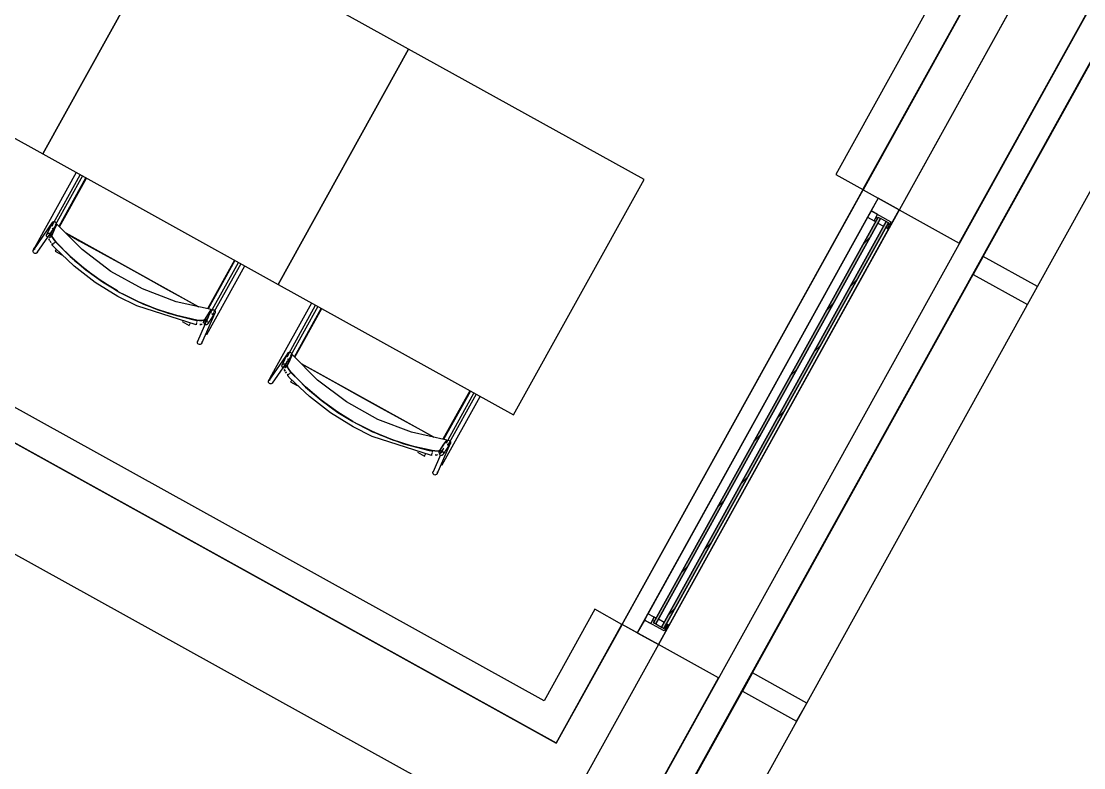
# Model space of a CAD drawing. Header units: metres. Extents: x 2.5 to 42.6, y 0.9 to 31.9.
# Drawn here: x 33.764 to 34.775, y 18.549 to 19.259 of the extents above; entities that cross this region are included whole.
import ezdxf

# ---------------------------------------------------------------- set-up
doc = ezdxf.new("R2010")
doc.units = ezdxf.units.M
for name, color, linetype in [('ARREDI', 9, 'Continuous'), ('INFISSI_VETRATE', 4, 'Continuous'), ('PARETI_STRUTTURE', 7, 'Continuous'), ('PILASTRI_SETTI', 8, 'Continuous')]:
    doc.layers.add(name, color=color, linetype=linetype)

msp = doc.modelspace()

# ---------------------------------------------------------------- linework, layer by layer
at = {"layer": 'ARREDI'}
for points in [[(34.6737, 19.0271), (35.1127, 19.8191)], [(33.8002, 19.064), (33.8257, 19.11)], [(33.7943, 19.0645), (33.7937, 19.065), (33.7934, 19.0656), (33.7932, 19.0663), (33.7934, 19.0671), (33.7936, 19.0675), (33.7936, 19.0675), (33.7938, 19.0677), (33.7943, 19.0682), (33.7951, 19.0684)], [(33.9383, 18.9749), (33.9416, 18.9798), (33.9448, 18.9848), (33.9115, 18.9923), (33.8794, 19.0045), (33.8494, 19.0211), (33.8221, 19.0418), (33.7981, 19.0661), (33.7956, 19.0607), (33.7932, 19.0553), (33.7933, 19.0544), (33.7941, 19.0529), (33.7954, 19.0511), (33.797, 19.0492)], [(33.7951, 19.0684), (33.7958, 19.0684), (33.7965, 19.0681), (33.7971, 19.0676), (33.7974, 19.067), (33.7976, 19.0662), (33.7974, 19.0655)], [(33.7963, 19.0647), (33.7981, 19.0661)], [(33.7899, 19.0531), (33.7892, 19.0534), (33.7887, 19.0539), (33.7883, 19.0545), (33.7882, 19.0552), (33.7882, 19.0553), (33.7883, 19.0559), (33.7884, 19.0561), (33.7887, 19.0566), (33.7893, 19.057), (33.79, 19.0573)], [(33.79, 19.0573), (33.7907, 19.0573), (33.7914, 19.057), (33.792, 19.0565), (33.7924, 19.0559), (33.7925, 19.0551), (33.7925, 19.0551), (33.7923, 19.0544), (33.7923, 19.0543), (33.792, 19.0538), (33.7914, 19.0533), (33.7907, 19.0531)], [(33.7909, 19.0543), (33.7927, 19.0582), (33.7934, 19.0598)], [(33.794, 19.0612), (33.7944, 19.0621)], [(33.8068, 19.0573), (33.8193, 19.0503), (33.8395, 19.0392), (33.8597, 19.028), (33.8799, 19.0168), (33.9001, 19.0056), (33.9202, 18.9944), (33.9327, 18.9875)], [(33.9327, 18.9875), (33.8068, 19.0573)], [(33.7803, 19.05), (33.7803, 19.05), (33.7803, 19.0499), (33.7806, 19.0498), (33.781, 19.0495)], [(33.781, 19.0495), (33.7816, 19.0492)], [(33.7912, 19.0505), (33.7904, 19.052)], [(33.7904, 19.052), (33.7911, 19.0505)], [(33.7925, 19.0486), (33.7917, 19.0497)], [(33.7917, 19.0497), (33.7924, 19.0487)], [(33.797, 19.0492), (33.7954, 19.0511), (33.7941, 19.053), (33.7933, 19.0545), (33.7932, 19.0553)], [(33.794, 19.0468), (33.7933, 19.0476)], [(33.7934, 19.0462), (33.7936, 19.0464), (33.794, 19.0468), (33.7945, 19.0472), (33.7951, 19.0477), (33.7956, 19.0482)], [(33.7934, 19.0462), (33.7934, 19.0462)], [(33.7956, 19.0482), (33.7961, 19.0486), (33.7964, 19.0489), (33.7966, 19.0491)], [(33.8556, 19.0026), (33.8413, 19.0112), (33.8255, 19.0227), (33.8107, 19.0354), (33.797, 19.0492)], [(33.7971, 19.0491), (33.8108, 19.0353), (33.8256, 19.0226), (33.8413, 19.0112), (33.8556, 19.0026)], [(33.7779, 19.0382), (33.7772, 19.0382), (33.7765, 19.0385), (33.7759, 19.039), (33.7755, 19.0396), (33.7754, 19.0404), (33.7756, 19.0411), (33.7758, 19.0415), (33.7758, 19.0416), (33.776, 19.0417), (33.7765, 19.0422), (33.7773, 19.0424)], [(33.7798, 19.0403), (33.7796, 19.0395), (33.7794, 19.0391), (33.7794, 19.0391), (33.7792, 19.0389), (33.7786, 19.0384), (33.7779, 19.0382)], [(33.7975, 19.0422), (33.7971, 19.0415), (33.7968, 19.041), (33.7966, 19.0405), (33.7964, 19.0403)], [(33.9674, 19.0314), (33.9419, 18.9854)], [(34.2347, 18.235), (34.4542, 18.631), (34.6737, 19.0271)], [(34.6741, 19.0269), (34.4545, 18.6309)], [(33.8605, 18.9998), (33.875, 18.9925)], [(33.8751, 18.9925), (33.8605, 18.9998)], [(33.8756, 18.9922), (33.8934, 18.985), (33.9119, 18.9792), (33.9309, 18.9749)], [(33.9311, 18.9749), (33.9121, 18.9792), (33.8935, 18.985), (33.8756, 18.9922)], [(34.024, 18.9399), (34.0495, 18.9859)], [(33.9311, 18.9749), (33.9335, 18.9745), (33.9358, 18.9744), (33.9375, 18.9746), (33.9383, 18.9749)], [(33.9383, 18.9749), (33.9375, 18.9746), (33.9358, 18.9744), (33.9336, 18.9745), (33.9311, 18.9749)], [(33.9418, 18.9772), (33.941, 18.976), (33.9377, 18.9711)], [(33.9448, 18.9848), (33.9444, 18.9818), (33.9448, 18.9848)], [(33.9447, 18.9839), (33.9452, 18.9844), (33.9459, 18.9847), (33.9467, 18.9847), (33.9474, 18.9845), (33.948, 18.9841), (33.9484, 18.9834)], [(33.9484, 18.9834), (33.9486, 18.9827), (33.9485, 18.982), (33.9484, 18.9817), (33.9484, 18.9817), (33.9481, 18.9813), (33.9476, 18.9808), (33.9469, 18.9805), (33.9462, 18.9805), (33.9454, 18.9807)], [(33.9238, 18.9697), (33.9239, 18.97), (33.9242, 18.9704), (33.9245, 18.971), (33.9249, 18.9716)], [(33.9308, 18.9724), (33.9307, 18.9717), (33.9306, 18.9711), (33.9305, 18.9706), (33.9304, 18.9703), (33.9304, 18.9702), (33.9304, 18.9703), (33.9305, 18.9705)], [(33.9312, 18.9745), (33.9311, 18.9743), (33.9311, 18.9738), (33.9309, 18.9732)], [(33.9361, 18.9707), (33.9352, 18.9706), (33.934, 18.9707)], [(33.934, 18.9707), (33.9353, 18.9706)], [(33.9375, 18.9723), (33.9376, 18.9731), (33.9379, 18.9736), (33.938, 18.9737), (33.9385, 18.9742), (33.9385, 18.9742), (33.9392, 18.9745), (33.9399, 18.9745), (33.9406, 18.9743), (33.9412, 18.9738), (33.9416, 18.9732)], [(33.9416, 18.9732), (33.9418, 18.9725), (33.9417, 18.9717), (33.9415, 18.9712), (33.9414, 18.9711), (33.9409, 18.9706), (33.9409, 18.9706), (33.9402, 18.9703), (33.9394, 18.9703), (33.9387, 18.9705), (33.9381, 18.971)], [(33.9318, 18.9529), (33.9317, 18.9536), (33.9317, 18.9544), (33.9318, 18.9546), (33.9318, 18.9546), (33.9321, 18.955), (33.9326, 18.9555)], [(33.9392, 18.9619), (33.9398, 18.9616)], [(33.9398, 18.9615), (33.9403, 18.9613), (33.9405, 18.9612)], [(33.9406, 18.9611), (33.9406, 18.9611)], [(33.9358, 18.9546), (33.936, 18.9538), (33.9359, 18.9531), (33.9358, 18.9529), (33.9358, 18.9529), (33.9355, 18.9524), (33.935, 18.9519), (33.9343, 18.9516), (33.9336, 18.9516), (33.9328, 18.9518), (33.9322, 18.9523), (33.9318, 18.9529)], [(34.0148, 18.9302), (34.0165, 18.9342), (34.0172, 18.9357)], [(34.0181, 18.9404), (34.0176, 18.9409), (34.0172, 18.9415), (34.0171, 18.9423), (34.0172, 18.943), (34.0175, 18.9434), (34.0175, 18.9435), (34.0176, 18.9436), (34.0182, 18.9441), (34.0189, 18.9443)], [(34.1621, 18.8509), (34.1654, 18.8558), (34.1687, 18.8607), (34.1353, 18.8682), (34.1033, 18.8804), (34.0733, 18.897), (34.046, 18.9177), (34.0219, 18.942), (34.0195, 18.9367), (34.0171, 18.9313), (34.0172, 18.9304), (34.018, 18.9289), (34.0193, 18.927), (34.0209, 18.9251)], [(34.0178, 18.9371), (34.0182, 18.938)], [(34.0189, 18.9443), (34.0197, 18.9443), (34.0203, 18.9441), (34.0209, 18.9436), (34.0213, 18.9429), (34.0214, 18.9422), (34.0213, 18.9414)], [(34.0202, 18.9406), (34.0219, 18.942)], [(34.0042, 18.9259), (34.0041, 18.9259), (34.0042, 18.9259), (34.0044, 18.9257), (34.0049, 18.9255)], [(34.0049, 18.9255), (34.0055, 18.9252)], [(34.0138, 18.929), (34.0131, 18.9293), (34.0125, 18.9298), (34.0121, 18.9304), (34.012, 18.9312), (34.012, 18.9312), (34.0121, 18.9319), (34.0122, 18.932), (34.0125, 18.9325), (34.0131, 18.933), (34.0138, 18.9332)], [(34.0138, 18.9332), (34.0146, 18.9332), (34.0153, 18.9329), (34.0158, 18.9324), (34.0162, 18.9318), (34.0163, 18.9311), (34.0163, 18.9311), (34.0162, 18.9303), (34.0161, 18.9302), (34.0158, 18.9297), (34.0152, 18.9293), (34.0145, 18.929)], [(34.015, 18.9264), (34.0142, 18.9279)], [(34.0142, 18.9279), (34.015, 18.9265)], [(34.0163, 18.9245), (34.0155, 18.9257)], [(34.0155, 18.9256), (34.0162, 18.9246)], [(34.0209, 18.9251), (34.0192, 18.9271), (34.0179, 18.9289), (34.0172, 18.9304), (34.0171, 18.9313)], [(34.0194, 18.9241), (34.0199, 18.9246), (34.0203, 18.9249), (34.0204, 18.925)], [(34.0794, 18.8785), (34.0652, 18.8872), (34.0494, 18.8986), (34.0346, 18.9113), (34.0208, 18.9251)], [(34.021, 18.925), (34.0346, 18.9112), (34.0494, 18.8986), (34.0652, 18.8871), (34.0794, 18.8785)], [(34.0307, 18.9332), (34.0432, 18.9263), (34.0633, 18.9151), (34.0835, 18.9039), (34.1037, 18.8927), (34.1239, 18.8815), (34.144, 18.8704), (34.1566, 18.8634)], [(34.1566, 18.8634), (34.0307, 18.9332)], [(34.0018, 18.9141), (34.001, 18.9141), (34.0003, 18.9144), (33.9998, 18.9149), (33.9994, 18.9156), (33.9993, 18.9163), (33.9994, 18.917), (33.9997, 18.9175), (33.9997, 18.9175), (33.9998, 18.9177), (34.0004, 18.9181), (34.0011, 18.9184)], [(34.0036, 18.9162), (34.0035, 18.9155), (34.0032, 18.915), (34.0032, 18.915), (34.0031, 18.9148), (34.0025, 18.9144), (34.0018, 18.9141)], [(34.0178, 18.9227), (34.0171, 18.9235)], [(34.0172, 18.9222), (34.0172, 18.9221)], [(34.0173, 18.9222), (34.0175, 18.9223), (34.0178, 18.9227), (34.0183, 18.9231), (34.0189, 18.9236), (34.0194, 18.9241)], [(34.0213, 18.9181), (34.021, 18.9175), (34.0207, 18.9169), (34.0204, 18.9165), (34.0203, 18.9162)], [(34.1913, 18.9074), (34.1658, 18.8613)], [(34.0843, 18.8758), (34.0989, 18.8684)], [(34.0989, 18.8684), (34.0843, 18.8758)], [(34.0995, 18.8682), (34.1172, 18.861), (34.1358, 18.8552), (34.1548, 18.8508)], [(34.1549, 18.8508), (34.1359, 18.8551), (34.1173, 18.8609), (34.0995, 18.8682)], [(34.1687, 18.8607), (34.1683, 18.8577), (34.1687, 18.8607)], [(34.1685, 18.8598), (34.1691, 18.8603), (34.1697, 18.8606), (34.1705, 18.8607), (34.1712, 18.8604), (34.1718, 18.86), (34.1722, 18.8594)], [(34.1722, 18.8594), (34.1724, 18.8586), (34.1723, 18.8579), (34.1722, 18.8577), (34.1722, 18.8577), (34.172, 18.8572), (34.1714, 18.8567), (34.1707, 18.8564), (34.17, 18.8564), (34.1693, 18.8566)], [(34.1477, 18.8456), (34.1478, 18.8459), (34.148, 18.8463), (34.1483, 18.8469), (34.1487, 18.8475)], [(34.1547, 18.8484), (34.1545, 18.8476), (34.1544, 18.847), (34.1543, 18.8465), (34.1543, 18.8462), (34.1543, 18.8462), (34.1543, 18.8462), (34.1543, 18.8464)], [(34.155, 18.8504), (34.155, 18.8502), (34.1549, 18.8497), (34.1548, 18.8491)], [(34.1549, 18.8508), (34.1573, 18.8505), (34.1596, 18.8504), (34.1613, 18.8505), (34.1621, 18.8509)], [(34.1621, 18.8509), (34.1613, 18.8505), (34.1597, 18.8503), (34.1574, 18.8505), (34.1549, 18.8508)], [(34.1599, 18.8466), (34.1591, 18.8465), (34.1578, 18.8466)], [(34.1578, 18.8466), (34.1592, 18.8465)], [(34.1614, 18.8483), (34.1615, 18.849), (34.1617, 18.8495), (34.1618, 18.8496), (34.1623, 18.8501), (34.1623, 18.8501), (34.163, 18.8504), (34.1637, 18.8504), (34.1645, 18.8502), (34.1651, 18.8498), (34.1655, 18.8491)], [(34.1657, 18.8531), (34.1649, 18.8519), (34.1616, 18.847)], [(34.1655, 18.8491), (34.1657, 18.8484), (34.1656, 18.8477), (34.1653, 18.8472), (34.1652, 18.847), (34.1648, 18.8466), (34.1647, 18.8465), (34.164, 18.8462), (34.1633, 18.8462), (34.1626, 18.8464), (34.162, 18.8469)], [(34.1631, 18.8378), (34.1637, 18.8375)], [(34.1637, 18.8375), (34.1641, 18.8372), (34.1644, 18.8371)], [(34.1644, 18.8371), (34.1644, 18.8371)], [(34.1557, 18.8288), (34.1555, 18.8295), (34.1556, 18.8303), (34.1557, 18.8305), (34.1557, 18.8305), (34.1559, 18.831), (34.1565, 18.8315)], [(34.1596, 18.8305), (34.1598, 18.8298), (34.1597, 18.829), (34.1596, 18.8288), (34.1596, 18.8288), (34.1594, 18.8284), (34.1589, 18.8279), (34.1582, 18.8276), (34.1574, 18.8275), (34.1567, 18.8278), (34.1561, 18.8282), (34.1557, 18.8288)]]:
    msp.add_lwpolyline(points, dxfattribs=at)
for points in [[(33.6849, 19.4807), (33.5608, 19.2568), (33.7846, 19.1328), (33.9087, 19.3566)], [(34.8933, 19.4231), (34.6738, 19.027), (34.6742, 19.0268), (34.8937, 19.4229)], [(33.9087, 19.3566), (33.7846, 19.1328), (34.0085, 19.0087), (34.1325, 19.2325)], [(34.1325, 19.2325), (34.0085, 19.0087), (34.2323, 18.8846), (34.3564, 19.1085)], [(34.5723, 19.0787), (34.5912, 19.0682), (34.5877, 19.062), (34.5889, 19.0614), (34.599, 19.0797), (34.5791, 19.0908)], [(34.5723, 19.0787), (34.569, 19.0727), (34.5751, 19.0693), (34.5784, 19.0753)], [(34.5768, 19.0684), (34.5784, 19.0713), (34.5767, 19.0722), (34.5751, 19.0693)], [(34.5842, 19.064), (34.5867, 19.0684), (34.5812, 19.0715), (34.5787, 19.067)], [(34.5898, 19.0657), (34.5884, 19.0665), (34.5864, 19.0631), (34.5879, 19.0623)], [(34.3567, 18.6897), (34.3628, 18.6863), (34.3661, 18.6923), (34.3601, 18.6956)], [(34.3678, 18.6913), (34.3661, 18.6923), (34.3645, 18.6894), (34.3662, 18.6885)], [(34.3567, 18.6897), (34.35, 18.6775), (34.37, 18.6665), (34.3802, 18.6848), (34.379, 18.6855), (34.3756, 18.6793)], [(34.3755, 18.6874), (34.37, 18.6904), (34.3675, 18.686), (34.373, 18.6829)], [(34.3769, 18.6817), (34.3789, 18.6852), (34.3774, 18.686), (34.3755, 18.6825)], [(34.4543, 18.631), (34.2348, 18.235), (34.2352, 18.2348), (34.4547, 18.6308)]]:
    msp.add_lwpolyline(points, close=True, dxfattribs=at)
at = {"layer": 'INFISSI_VETRATE'}
for points in [[(34.565, 19.0472), (34.5711, 19.0533)], [(34.5526, 19.007), (34.5587, 19.013)], [(34.5304, 18.9847), (34.5365, 18.9908)], [(34.518, 18.9445), (34.5241, 18.9506)], [(34.4958, 18.9223), (34.5019, 18.9283)], [(34.4834, 18.882), (34.4895, 18.8881)], [(34.4612, 18.8598), (34.4672, 18.8659)], [(34.4488, 18.8196), (34.4548, 18.8256)], [(34.4266, 18.7974), (34.4326, 18.8034)], [(34.4142, 18.7571), (34.4202, 18.7632)], [(34.3919, 18.7349), (34.398, 18.741)], [(34.3795, 18.6947), (34.3856, 18.7007)]]:
    msp.add_lwpolyline(points, dxfattribs=at)
at = {"layer": 'PARETI_STRUTTURE'}
for points in [[(38.533, 26.1773), (38.5902, 26.1456), (32.975, 16.0148)], [(33.0572, 16.298), (38.0789, 25.358)], [(34.3027, 18.6262), (35.6454, 21.0487)], [(35.4231, 20.5665), (34.3802, 18.6848)], [(35.0036, 19.8909), (34.7746, 19.4776), (34.5646, 19.0988), (34.599, 19.0797)], [(34.2613, 18.6128), (31.9998, 19.8663)], [(34.273, 18.5726), (31.9855, 19.8405)], [(31.9855, 19.8405), (34.247, 18.587)], [(31.9406, 19.7595), (31.4253, 18.8297), (31.9406, 19.7595), (34.2023, 18.506)], [(34.599, 19.0797), (34.6562, 19.048), (34.8662, 19.4268), (34.809, 19.4585)], [(34.6789, 19.0354), (34.8889, 19.4143)], [(34.7258, 18.9982), (34.9453, 19.3942)], [(33.8164, 19.1151), (33.7803, 19.05)], [(33.7931, 19.0641), (33.8202, 19.113)], [(33.8224, 19.1118), (33.7964, 19.065)], [(33.8006, 19.0636), (33.8262, 19.1097)], [(34.37, 18.6665), (34.3356, 18.6856), (34.5646, 19.0988)], [(34.5646, 19.0988), (34.5791, 19.0908)], [(34.5791, 19.0908), (34.569, 19.0727)], [(34.4845, 18.8731), (34.599, 19.0797)], [(33.7936, 19.0675), (33.7758, 19.0415)], [(33.7884, 19.0561), (33.7934, 19.0667)], [(34.569, 19.0727), (34.36, 18.6956)], [(34.5689, 19.0725), (34.3602, 18.6959)], [(34.5791, 19.0726), (34.3655, 18.6871), (34.3675, 18.686), (34.5812, 19.0715)], [(33.7794, 19.0391), (33.7972, 19.0651)], [(33.7927, 19.0582), (33.7917, 19.0566)], [(33.7973, 19.0649), (33.7972, 19.0647), (33.7972, 19.0646), (33.7971, 19.0645), (33.7971, 19.0644), (33.797, 19.0643), (33.797, 19.0642), (33.7969, 19.064), (33.7968, 19.0639), (33.7968, 19.0638), (33.7967, 19.0637), (33.7967, 19.0636), (33.7966, 19.0634), (33.7966, 19.0633), (33.7965, 19.0632), (33.7964, 19.0631), (33.7964, 19.063), (33.7963, 19.0628), (33.7963, 19.0627), (33.7962, 19.0626), (33.7962, 19.0625), (33.7961, 19.0624), (33.7961, 19.0623), (33.796, 19.0621), (33.7959, 19.062), (33.7959, 19.0619), (33.7958, 19.0618), (33.7958, 19.0617), (33.7957, 19.0615), (33.7957, 19.0614), (33.7956, 19.0613), (33.7956, 19.0612), (33.7955, 19.0611), (33.7954, 19.0609), (33.7954, 19.0608), (33.7953, 19.0607), (33.7953, 19.0606), (33.7952, 19.0605), (33.7952, 19.0604), (33.7951, 19.0602), (33.7951, 19.0601), (33.795, 19.06), (33.7949, 19.0599), (33.7949, 19.0598), (33.7948, 19.0596), (33.7948, 19.0595), (33.7947, 19.0594), (33.7947, 19.0593), (33.7946, 19.0592), (33.7945, 19.0591), (33.7945, 19.0589), (33.7944, 19.0588), (33.7944, 19.0587), (33.7943, 19.0586), (33.7943, 19.0585), (33.7942, 19.0583), (33.7942, 19.0582), (33.7941, 19.0581), (33.794, 19.058), (33.794, 19.0579), (33.7939, 19.0578), (33.7939, 19.0576), (33.7938, 19.0575), (33.7938, 19.0574), (33.7937, 19.0573), (33.7937, 19.0572), (33.7936, 19.057), (33.7935, 19.0569), (33.7935, 19.0568), (33.7934, 19.0567), (33.7934, 19.0566), (33.7933, 19.0564), (33.7933, 19.0563), (33.7932, 19.0562), (33.7931, 19.0561), (33.7931, 19.056), (33.793, 19.0558), (33.793, 19.0557), (33.7929, 19.0556), (33.7929, 19.0555), (33.7928, 19.0554), (33.7928, 19.0553), (33.7927, 19.0551), (33.7926, 19.055), (33.7926, 19.0549), (33.7925, 19.0548), (33.7925, 19.0547), (33.7924, 19.0545), (33.7924, 19.0544), (33.7923, 19.0543), (33.7923, 19.0543)], [(34.5889, 19.0614), (34.3802, 18.6848)], [(34.3802, 18.6848), (34.5889, 19.0614)], [(33.7756, 19.0413), (33.7762, 19.0425), (33.777, 19.0439), (33.7785, 19.0468), (33.7803, 19.05)], [(33.8559, 18.9974), (33.8344, 19.0107), (33.8144, 19.0261), (33.796, 19.0435), (33.7934, 19.0462)], [(33.7966, 19.0491), (33.8147, 19.0316), (33.8343, 19.0161), (33.8555, 19.0026), (33.858, 19.0012)], [(33.7964, 19.0403), (33.8027, 19.0368)], [(33.9406, 18.9611), (33.9767, 19.0263)], [(33.967, 19.0317), (33.9414, 18.9855)], [(33.9445, 18.9823), (33.9707, 19.0296)], [(33.9729, 19.0284), (33.9473, 18.9822)], [(34.6741, 19.0269), (34.6693, 19.0183)], [(34.4594, 18.6394), (34.6694, 19.0182)], [(33.9304, 18.9702), (33.874, 18.9883), (33.8559, 18.9974)], [(33.858, 19.0012), (33.8805, 18.9901), (33.904, 18.9814), (33.9283, 18.9751), (33.9312, 18.9745)], [(34.5063, 18.6022), (34.7258, 18.9982)], [(34.0402, 18.991), (34.0041, 18.9259)], [(34.0169, 18.94), (34.0441, 18.989)], [(34.0462, 18.9878), (34.0203, 18.941)], [(34.0244, 18.9395), (34.05, 18.9857)], [(33.9444, 18.9835), (33.9318, 18.9546)], [(33.9358, 18.9529), (33.9484, 18.9817)], [(33.9379, 18.9736), (33.9442, 18.9835)], [(33.9401, 18.9744), (33.9406, 18.9753)], [(33.9484, 18.9817), (33.9478, 18.9811), (33.9478, 18.981), (33.9477, 18.9809), (33.9476, 18.9808), (33.9476, 18.9807), (33.9475, 18.9806), (33.9474, 18.9804), (33.9473, 18.9803), (33.9473, 18.9802), (33.9472, 18.9801), (33.9471, 18.98), (33.9471, 18.9799), (33.947, 18.9798), (33.9469, 18.9797), (33.9468, 18.9796), (33.9468, 18.9795), (33.9467, 18.9793), (33.9466, 18.9792), (33.9466, 18.9791), (33.9465, 18.979), (33.9464, 18.9789), (33.9463, 18.9788), (33.9463, 18.9787), (33.9462, 18.9786), (33.9461, 18.9785), (33.9461, 18.9783), (33.946, 18.9782), (33.9459, 18.9781), (33.9458, 18.978), (33.9458, 18.9779), (33.9457, 18.9778), (33.9456, 18.9777), (33.9456, 18.9776), (33.9455, 18.9775), (33.9454, 18.9774), (33.9453, 18.9772), (33.9453, 18.9771), (33.9452, 18.977), (33.9451, 18.9769), (33.9451, 18.9768), (33.945, 18.9767), (33.9449, 18.9766), (33.9449, 18.9765), (33.9448, 18.9764), (33.9447, 18.9762), (33.9446, 18.9762), (33.9446, 18.976), (33.9445, 18.9759), (33.9444, 18.9758), (33.9444, 18.9757), (33.9443, 18.9756), (33.9442, 18.9755), (33.9442, 18.9754), (33.9441, 18.9753), (33.944, 18.9752), (33.9439, 18.975), (33.9439, 18.9749), (33.9438, 18.9748), (33.9437, 18.9747), (33.9437, 18.9746), (33.9436, 18.9745), (33.9435, 18.9744), (33.9434, 18.9743), (33.9434, 18.9742), (33.9433, 18.9741), (33.9432, 18.9739), (33.9432, 18.9738), (33.9431, 18.9737), (33.943, 18.9736), (33.9429, 18.9735), (33.9429, 18.9734), (33.9428, 18.9733), (33.9427, 18.9732), (33.9427, 18.9731), (33.9426, 18.9729), (33.9425, 18.9728), (33.9424, 18.9727), (33.9424, 18.9726), (33.9423, 18.9725), (33.9422, 18.9724), (33.9422, 18.9723), (33.9421, 18.9722), (33.942, 18.9721), (33.9419, 18.972), (33.9419, 18.9718), (33.9418, 18.9717), (33.9417, 18.9716), (33.9417, 18.9715), (33.9416, 18.9714), (33.9415, 18.9713), (33.9415, 18.9712)], [(33.9472, 18.982), (33.9458, 18.9795)], [(33.9171, 18.9734), (33.9238, 18.9697)], [(34.0175, 18.9434), (33.9997, 18.9175)], [(34.0032, 18.915), (34.021, 18.941)], [(34.0122, 18.932), (34.0172, 18.9427)], [(34.0211, 18.9408), (34.0211, 18.9407), (34.021, 18.9406), (34.021, 18.9404), (34.0209, 18.9403), (34.0209, 18.9402), (34.0208, 18.9401), (34.0207, 18.94), (34.0207, 18.9398), (34.0206, 18.9397), (34.0206, 18.9396), (34.0205, 18.9395), (34.0205, 18.9394), (34.0204, 18.9393), (34.0204, 18.9391), (34.0203, 18.939), (34.0202, 18.9389), (34.0202, 18.9388), (34.0201, 18.9387), (34.0201, 18.9385), (34.02, 18.9384), (34.02, 18.9383), (34.0199, 18.9382), (34.0198, 18.9381), (34.0198, 18.9379), (34.0197, 18.9378), (34.0197, 18.9377), (34.0196, 18.9376), (34.0196, 18.9375), (34.0195, 18.9373), (34.0195, 18.9372), (34.0194, 18.9371), (34.0193, 18.937), (34.0193, 18.9369), (34.0192, 18.9368), (34.0192, 18.9366), (34.0191, 18.9365), (34.0191, 18.9364), (34.019, 18.9363), (34.019, 18.9362), (34.0189, 18.936), (34.0188, 18.9359), (34.0188, 18.9358), (34.0187, 18.9357), (34.0187, 18.9356), (34.0186, 18.9355), (34.0186, 18.9353), (34.0185, 18.9352), (34.0184, 18.9351), (34.0184, 18.935), (34.0183, 18.9349), (34.0183, 18.9348), (34.0182, 18.9346), (34.0182, 18.9345), (34.0181, 18.9344), (34.0181, 18.9343), (34.018, 18.9342), (34.0179, 18.934), (34.0179, 18.9339), (34.0178, 18.9338), (34.0178, 18.9337), (34.0177, 18.9336), (34.0177, 18.9334), (34.0176, 18.9333), (34.0176, 18.9332), (34.0175, 18.9331), (34.0174, 18.933), (34.0174, 18.9328), (34.0173, 18.9327), (34.0173, 18.9326), (34.0172, 18.9325), (34.0172, 18.9324), (34.0171, 18.9323), (34.017, 18.9321), (34.017, 18.932), (34.0169, 18.9319), (34.0169, 18.9318), (34.0168, 18.9317), (34.0168, 18.9315), (34.0167, 18.9314), (34.0167, 18.9313), (34.0166, 18.9312), (34.0165, 18.9311), (34.0165, 18.9309), (34.0164, 18.9308), (34.0164, 18.9307), (34.0163, 18.9306), (34.0163, 18.9305), (34.0162, 18.9304), (34.0162, 18.9302), (34.0161, 18.9302)], [(33.9995, 18.9173), (34.0001, 18.9184), (34.0008, 18.9199), (34.0024, 18.9227), (34.0041, 18.9259)], [(34.0165, 18.9342), (34.0156, 18.9325)], [(34.0205, 18.925), (34.0385, 18.9076), (34.0582, 18.892), (34.0793, 18.8785), (34.0819, 18.8771)], [(34.0797, 18.8733), (34.0583, 18.8867), (34.0382, 18.9021), (34.0198, 18.9194), (34.0172, 18.9221)], [(34.0203, 18.9162), (34.0265, 18.9128)], [(34.1908, 18.9076), (34.1652, 18.8615)], [(34.1684, 18.8582), (34.1946, 18.9055)], [(34.1967, 18.9043), (34.1712, 18.8582)], [(34.1644, 18.8371), (34.2005, 18.9022)], [(34.0818, 18.8771), (34.1044, 18.8661), (34.1279, 18.8573), (34.1521, 18.851), (34.155, 18.8504)], [(34.1543, 18.8462), (34.0978, 18.8642), (34.0797, 18.8733)], [(34.37, 18.6665), (34.4845, 18.8731)], [(34.1596, 18.8288), (34.1722, 18.8577)], [(34.1617, 18.8495), (34.168, 18.8594)], [(34.1722, 18.8577), (34.1717, 18.857), (34.1716, 18.8569), (34.1715, 18.8568), (34.1715, 18.8567), (34.1714, 18.8566), (34.1713, 18.8565), (34.1712, 18.8564), (34.1712, 18.8563), (34.1711, 18.8562), (34.171, 18.8561), (34.171, 18.8559), (34.1709, 18.8558), (34.1708, 18.8557), (34.1708, 18.8556), (34.1707, 18.8555), (34.1706, 18.8554), (34.1705, 18.8553), (34.1705, 18.8552), (34.1704, 18.8551), (34.1703, 18.8549), (34.1703, 18.8548), (34.1702, 18.8547), (34.1701, 18.8546), (34.1701, 18.8545), (34.17, 18.8544), (34.1699, 18.8543), (34.1698, 18.8542), (34.1698, 18.8541), (34.1697, 18.854), (34.1696, 18.8538), (34.1696, 18.8537), (34.1695, 18.8536), (34.1694, 18.8535), (34.1693, 18.8534), (34.1693, 18.8533), (34.1692, 18.8532), (34.1691, 18.8531), (34.1691, 18.853), (34.169, 18.8528), (34.1689, 18.8527), (34.1688, 18.8526), (34.1688, 18.8525), (34.1687, 18.8524), (34.1686, 18.8523), (34.1686, 18.8522), (34.1685, 18.8521), (34.1684, 18.852), (34.1683, 18.8519), (34.1683, 18.8517), (34.1682, 18.8516), (34.1681, 18.8515), (34.1681, 18.8514), (34.168, 18.8513), (34.1679, 18.8512), (34.1678, 18.8511), (34.1678, 18.851), (34.1677, 18.8509), (34.1676, 18.8507), (34.1676, 18.8506), (34.1675, 18.8505), (34.1674, 18.8504), (34.1674, 18.8503), (34.1673, 18.8502), (34.1672, 18.8501), (34.1671, 18.85), (34.1671, 18.8499), (34.167, 18.8498), (34.1669, 18.8497), (34.1669, 18.8495), (34.1668, 18.8494), (34.1667, 18.8493), (34.1667, 18.8492), (34.1666, 18.8491), (34.1665, 18.849), (34.1664, 18.8489), (34.1664, 18.8488), (34.1663, 18.8487), (34.1662, 18.8485), (34.1662, 18.8484), (34.1661, 18.8483), (34.166, 18.8482), (34.1659, 18.8481), (34.1659, 18.848), (34.1658, 18.8479), (34.1657, 18.8478), (34.1657, 18.8477), (34.1656, 18.8476), (34.1655, 18.8474), (34.1654, 18.8473), (34.1654, 18.8472), (34.1653, 18.8472)], [(34.1683, 18.8594), (34.1678, 18.8584)], [(34.171, 18.858), (34.1696, 18.8554)], [(34.141, 18.8493), (34.1476, 18.8456)], [(34.1628, 18.8468), (34.1557, 18.8305)], [(34.1653, 18.8525), (34.1634, 18.8483)], [(34.164, 18.8503), (34.1645, 18.8512)], [(34.247, 18.587), (34.2728, 18.5727), (34.3354, 18.6856), (34.3096, 18.6999)], [(34.3096, 18.6999), (34.2613, 18.6128)], [(34.3601, 18.6956), (34.35, 18.6775)], [(34.3356, 18.6856), (34.2729, 18.5726)], [(34.35, 18.6775), (34.3356, 18.6856)], [(34.346, 18.4884), (34.4272, 18.6348), (34.37, 18.6665)], [(34.2399, 18.2434), (34.4499, 18.6222)], [(34.2868, 18.2061), (34.5063, 18.6022)]]:
    msp.add_lwpolyline(points, dxfattribs=at)
for points in [[(34.7486, 19.492), (34.5387, 19.1132), (34.5645, 19.0989), (34.7745, 19.4777)], [(34.37, 18.6665), (34.5991, 19.0797), (34.5791, 19.0908), (34.35, 18.6775)], [(34.5791, 19.0726), (34.5812, 19.0715), (34.3675, 18.686), (34.3655, 18.6871)], [(34.373, 18.6829), (34.5867, 19.0684), (34.5888, 19.0673), (34.3751, 18.6818)], [(34.3751, 18.6818), (34.5888, 19.0673), (34.5867, 19.0684), (34.373, 18.6829)], [(34.6789, 19.0354), (34.6694, 19.0182), (34.7211, 18.9896), (34.7306, 19.0068)], [(34.4594, 18.6394), (34.4499, 18.6222), (34.5015, 18.5936), (34.5111, 18.6108)]]:
    msp.add_lwpolyline(points, close=True, dxfattribs=at)
at = {"layer": 'PILASTRI_SETTI'}
for points in [[(34.3675, 18.686), (34.5812, 19.0715), (34.3661, 18.6867), (34.5791, 19.0725)], [(34.3751, 18.6818), (34.5888, 19.0673), (34.373, 18.6829), (34.5866, 19.0682)]]:
    msp.add_solid(points, dxfattribs=at)

doc.saveas('drawing.dxf')
